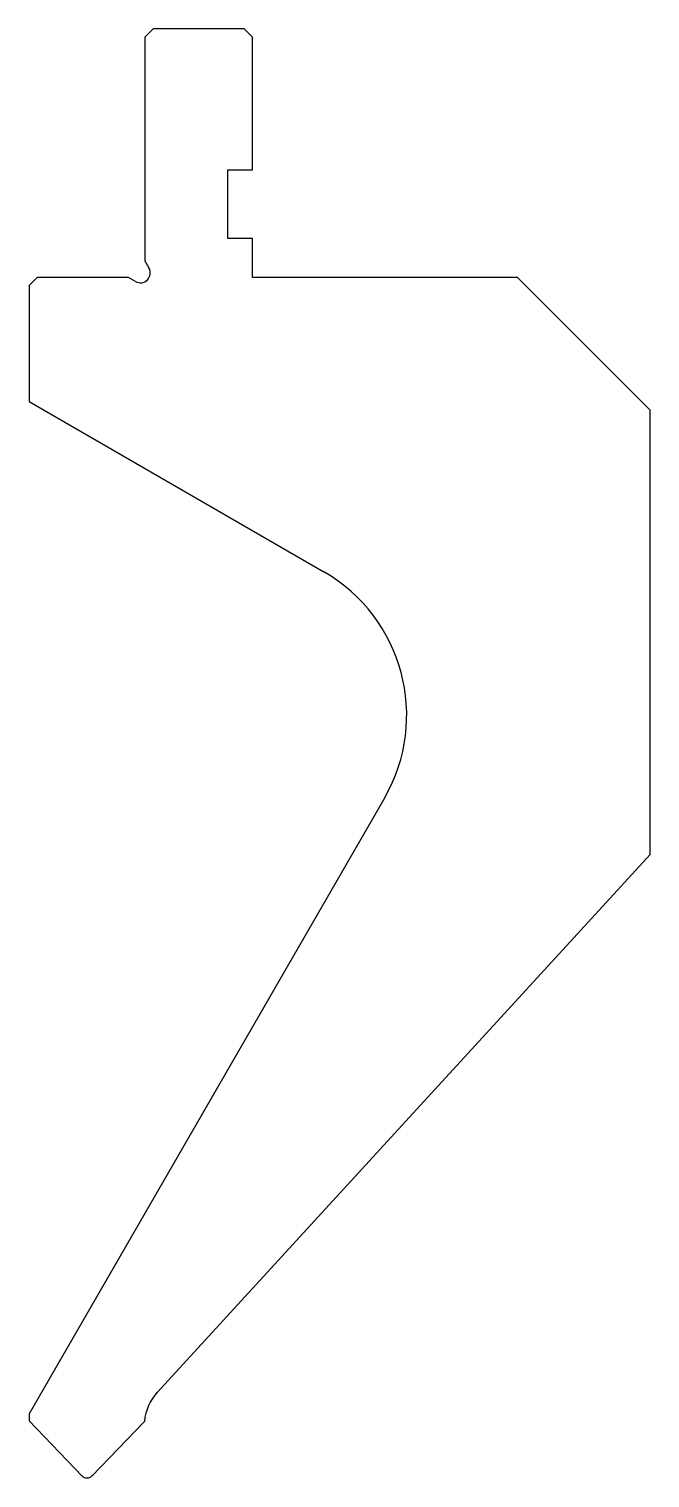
# Model space of a CAD drawing. Header units: millimetres. Extents: x 1491 to 1566, y 1018 to 1193.
import ezdxf

# ---------------------------------------------------------------- set-up
doc = ezdxf.new("R2010")
doc.units = ezdxf.units.MM
doc.layers.add('Default', color=7, linetype='Continuous')

msp = doc.modelspace()

# ---------------------------------------------------------------- linework, layer by layer
at = {"layer": 'Default'}
for p, q in [((1506.41, 1192.89), (1505.41, 1191.89)), ((1505.41, 1191.89), (1505.41, 1164.89)), ((1517.41, 1192.89), (1506.41, 1192.89)), ((1518.41, 1191.89), (1517.41, 1192.89)), ((1518.41, 1175.89), (1518.41, 1191.89)), ((1515.41, 1167.59), (1515.41, 1175.89)), ((1515.41, 1175.89), (1518.41, 1175.89)), ((1518.41, 1167.59), (1515.41, 1167.59)), ((1518.41, 1162.89), (1518.41, 1167.59)), ((1505.41, 1164.89), (1505.9, 1164.03)), ((1492.41, 1162.89), (1491.41, 1161.89)), ((1503.41, 1162.89), (1492.41, 1162.89)), ((1504.26, 1162.4), (1503.41, 1162.89)), ((1550.41, 1162.89), (1518.41, 1162.89)), ((1566.41, 1146.86), (1550.41, 1162.86)), ((1491.41, 1161.89), (1491.41, 1147.89)), ((1491.41, 1147.89), (1527.02, 1127.33)), ((1566.41, 1093.2), (1566.41, 1146.86)), ((1534.34, 1100.01), (1491.41, 1025.64)), ((1506.91, 1028.26), (1566.41, 1093.19)), ((1491.41, 1025.64), (1491.41, 1024.78)), ((1491.41, 1024.78), (1497.83, 1018.13)), ((1498.98, 1018.13), (1505.36, 1024.73))]:
    msp.add_line(p, q, dxfattribs=at)
for centre, radius, start, end in [((1504.86, 1163.43), 1.2, 240, 30), ((1517.02, 1110.01), 20, 330, 60), ((1511.33, 1024.21), 6, 137.5, 175.0009), ((1498.41, 1018.69), 0.8, 222.5, 317.5)]:
    msp.add_arc(centre, radius, start, end, dxfattribs=at)

doc.saveas('drawing.dxf')
